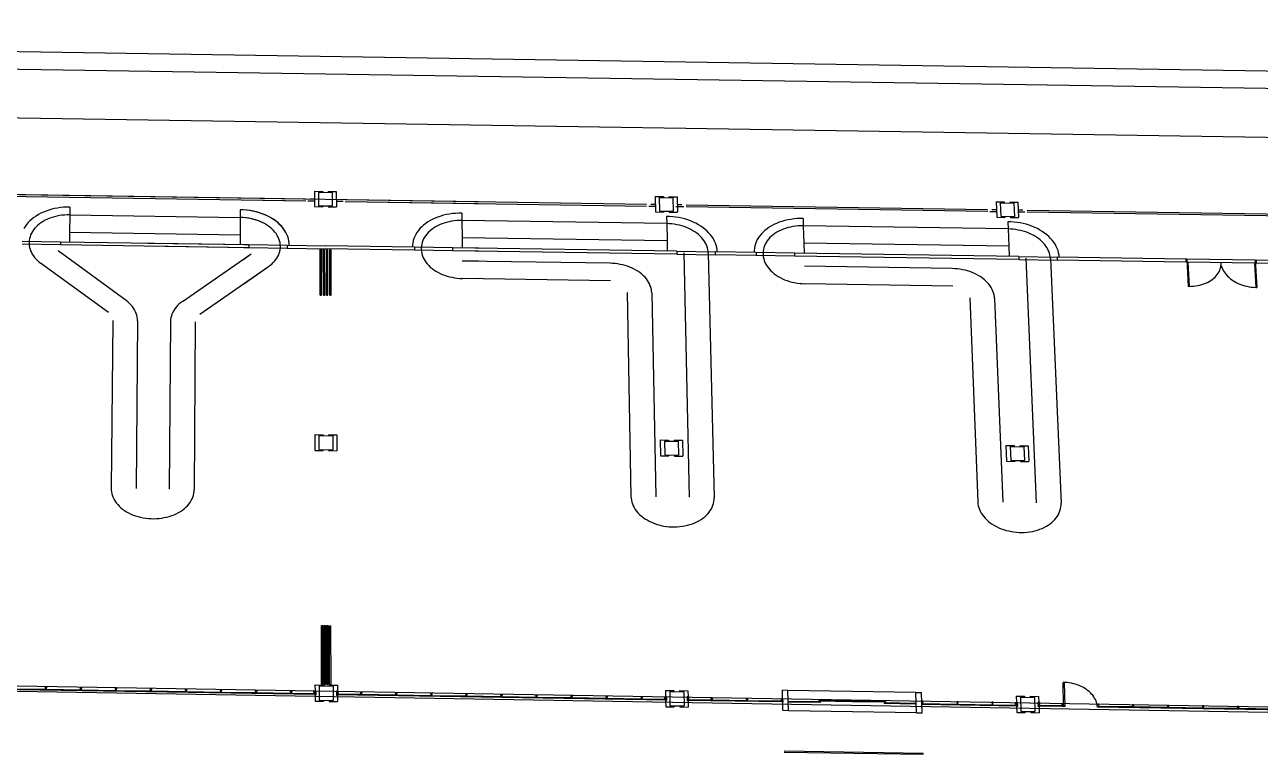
# Model space of a CAD drawing. Extents: x -68 to 264, y 51 to 115.
# Drawn here: x 10.67 to 60.34, y 84.05 to 113.39 of the extents above; entities that cross this region are included whole.
import ezdxf

# ---------------------------------------------------------------- set-up
doc = ezdxf.new("R2010")
doc.units = 0
doc.layers.get('0').update_dxf_attribs({"linetype": 'CONTINUOUS'})

msp = doc.modelspace()

# ---------------------------------------------------------------- linework, layer by layer
for p, q in [((-59.114, 113.387), (82.286, 111.201)), ((-18.08, 112.045), (63.665, 110.782)), ((-59.428, 110.728), (82.523, 108.524)), ((-62.139, 107.698), (28.899, 106.278)), ((9.86, 106.498), (21.973, 106.309)), ((9.868, 106.575), (21.965, 106.386)), ((19.488, 106.427), (21.965, 106.386)), ((19.488, 106.35), (21.973, 106.309)), ((22.059, 106.307), (22.324, 106.303)), ((22.138, 106.384), (22.324, 106.381)), ((22.324, 106.689), (22.653, 106.684)), ((22.324, 106.689), (22.325, 106.071)), ((22.488, 106.648), (23.036, 106.64)), ((22.488, 106.648), (22.489, 106.108)), ((22.653, 106.684), (22.653, 106.646)), ((22.872, 106.681), (22.872, 106.642)), ((22.872, 106.681), (23.2, 106.676)), ((23.036, 106.64), (23.037, 106.099)), ((23.2, 106.676), (23.202, 106.058)), ((23.201, 106.367), (23.39, 106.364)), ((23.563, 106.361), (28.899, 106.278)), ((23.563, 106.361), (35.664, 106.175)), ((36.019, 106.478), (36.348, 106.473)), ((36.019, 106.478), (36.032, 105.86)), ((36.184, 106.437), (36.732, 106.429)), ((36.184, 106.437), (36.195, 105.896)), ((36.348, 106.473), (36.348, 106.435)), ((36.567, 106.47), (36.568, 106.431)), ((36.567, 106.47), (36.895, 106.465)), ((36.732, 106.429), (36.744, 105.888)), ((36.895, 106.465), (36.909, 105.846)), ((11.323, 105.803), (11.224, 105.751)), ((11.426, 105.851), (11.323, 105.803)), ((11.533, 105.894), (11.426, 105.851)), ((11.644, 105.932), (11.533, 105.894)), ((11.758, 105.965), (11.644, 105.932)), ((11.876, 105.992), (11.758, 105.965)), ((11.995, 106.015), (11.876, 105.992)), ((12.116, 106.032), (11.995, 106.015)), ((12.239, 106.044), (12.116, 106.032)), ((12.362, 106.05), (12.239, 106.044)), ((12.486, 106.051), (12.362, 106.05)), ((12.486, 106.051), (12.482, 105.761)), ((19.337, 105.944), (19.336, 105.635)), ((19.461, 105.939), (19.337, 105.944)), ((19.584, 105.929), (19.461, 105.939)), ((19.614, 105.928), (19.461, 105.939)), ((19.707, 105.914), (19.584, 105.929)), ((19.74, 105.911), (19.614, 105.928)), ((19.828, 105.893), (19.707, 105.914)), ((19.865, 105.887), (19.74, 105.911)), ((19.947, 105.866), (19.828, 105.893)), ((19.987, 105.859), (19.865, 105.887)), ((20.063, 105.835), (19.947, 105.866)), ((20.107, 105.824), (19.987, 105.859)), ((20.177, 105.798), (20.063, 105.835)), ((20.223, 105.784), (20.107, 105.824)), ((20.288, 105.757), (20.177, 105.798)), ((22.325, 106.071), (22.654, 106.066)), ((22.489, 106.108), (23.037, 106.099)), ((22.653, 106.105), (22.654, 106.066)), ((22.873, 106.102), (22.873, 106.063)), ((22.873, 106.063), (23.202, 106.058)), ((23.201, 106.29), (23.469, 106.286)), ((23.555, 106.284), (28.9, 106.201)), ((23.555, 106.284), (35.674, 106.097)), ((27.997, 105.8), (27.873, 105.789)), ((28.122, 105.805), (27.997, 105.8)), ((28.247, 105.805), (28.122, 105.805)), ((28.247, 105.805), (28.249, 105.515)), ((35.761, 106.096), (36.027, 106.092)), ((35.838, 106.172), (36.025, 106.169)), ((36.032, 105.86), (36.361, 105.855)), ((36.195, 105.896), (36.744, 105.888)), ((36.36, 105.894), (36.361, 105.855)), ((36.579, 105.89), (36.58, 105.851)), ((36.58, 105.851), (36.909, 105.846)), ((36.849, 106.079), (37.17, 106.074)), ((36.902, 106.156), (37.09, 106.153)), ((37.257, 106.073), (49.384, 105.884)), ((37.263, 106.15), (49.373, 105.961)), ((49.471, 105.882), (49.737, 105.878)), ((49.547, 105.958), (49.734, 105.956)), ((49.722, 106.265), (50.051, 106.26)), ((49.722, 106.265), (49.747, 105.646)), ((49.888, 106.224), (50.436, 106.215)), ((49.888, 106.224), (49.91, 105.682)), ((50.051, 106.26), (50.052, 106.221)), ((50.27, 106.256), (50.599, 106.251)), ((50.27, 106.256), (50.272, 106.218)), ((50.436, 106.215), (50.459, 105.674)), ((50.599, 106.251), (50.625, 105.632)), ((50.612, 105.942), (50.8, 105.939)), ((50.615, 105.864), (50.882, 105.86)), ((50.969, 105.859), (62.487, 105.679)), ((50.973, 105.936), (62.437, 105.757)), ((10.746, 105.356), (10.688, 105.279)), ((10.81, 105.43), (10.746, 105.356)), ((10.881, 105.502), (10.81, 105.43)), ((10.958, 105.57), (10.881, 105.502)), ((11.041, 105.634), (10.958, 105.57)), ((11.13, 105.695), (11.041, 105.634)), ((11.224, 105.751), (11.13, 105.695)), ((11.2, 105.322), (11.138, 105.263)), ((11.268, 105.378), (11.2, 105.322)), ((11.342, 105.431), (11.268, 105.378)), ((11.419, 105.48), (11.342, 105.431)), ((11.502, 105.525), (11.419, 105.48)), ((11.588, 105.566), (11.502, 105.525)), ((11.678, 105.604), (11.588, 105.566)), ((11.771, 105.637), (11.678, 105.604)), ((11.867, 105.666), (11.771, 105.637)), ((11.966, 105.69), (11.867, 105.666)), ((12.067, 105.71), (11.966, 105.69)), ((12.169, 105.725), (12.067, 105.71)), ((12.273, 105.735), (12.169, 105.725)), ((12.377, 105.741), (12.273, 105.735)), ((12.482, 105.742), (12.377, 105.741)), ((12.482, 105.742), (12.473, 105.044)), ((12.482, 105.742), (19.336, 105.635)), ((19.336, 105.635), (19.334, 104.937)), ((19.441, 105.631), (19.336, 105.635)), ((19.545, 105.622), (19.441, 105.631)), ((19.588, 105.619), (19.486, 105.63)), ((19.649, 105.608), (19.545, 105.622)), ((19.689, 105.604), (19.588, 105.619)), ((19.751, 105.59), (19.649, 105.608)), ((19.789, 105.584), (19.689, 105.604)), ((19.852, 105.567), (19.751, 105.59)), ((19.887, 105.56), (19.789, 105.584)), ((19.95, 105.54), (19.852, 105.567)), ((19.982, 105.532), (19.887, 105.56)), ((20.045, 105.508), (19.95, 105.54)), ((20.075, 105.499), (19.982, 105.532)), ((20.138, 105.472), (20.045, 105.508)), ((20.165, 105.462), (20.075, 105.499)), ((20.227, 105.432), (20.138, 105.472)), ((20.252, 105.422), (20.165, 105.462)), ((20.336, 105.739), (20.223, 105.784)), ((20.313, 105.387), (20.227, 105.432)), ((20.313, 105.387), (20.252, 105.422)), ((20.394, 105.711), (20.288, 105.757)), ((20.394, 105.339), (20.313, 105.387)), ((20.444, 105.689), (20.336, 105.739)), ((20.497, 105.66), (20.394, 105.711)), ((20.472, 105.288), (20.394, 105.339)), ((20.548, 105.634), (20.444, 105.689)), ((20.595, 105.605), (20.497, 105.66)), ((20.646, 105.575), (20.548, 105.634)), ((20.688, 105.545), (20.595, 105.605)), ((20.74, 105.511), (20.646, 105.575)), ((20.775, 105.482), (20.688, 105.545)), ((20.827, 105.443), (20.74, 105.511)), ((20.857, 105.415), (20.775, 105.482)), ((20.908, 105.372), (20.827, 105.443)), ((20.933, 105.345), (20.857, 105.415)), ((20.982, 105.297), (20.908, 105.372)), ((21.003, 105.271), (20.933, 105.345)), ((26.71, 105.33), (26.633, 105.262)), ((26.792, 105.395), (26.71, 105.33)), ((26.881, 105.456), (26.792, 105.395)), ((26.975, 105.512), (26.881, 105.456)), ((27.074, 105.564), (26.975, 105.512)), ((27.178, 105.612), (27.074, 105.564)), ((27.286, 105.654), (27.178, 105.612)), ((27.267, 105.299), (27.185, 105.254)), ((27.353, 105.341), (27.267, 105.299)), ((27.398, 105.692), (27.286, 105.654)), ((27.443, 105.378), (27.353, 105.341)), ((27.513, 105.724), (27.398, 105.692)), ((27.536, 105.411), (27.443, 105.378)), ((27.631, 105.751), (27.513, 105.724)), ((27.633, 105.44), (27.536, 105.411)), ((27.751, 105.773), (27.631, 105.751)), ((27.731, 105.464), (27.633, 105.44)), ((27.832, 105.483), (27.731, 105.464)), ((27.873, 105.789), (27.751, 105.773)), ((27.935, 105.498), (27.832, 105.483)), ((28.039, 105.509), (27.935, 105.498)), ((28.144, 105.514), (28.039, 105.509)), ((28.249, 105.515), (28.144, 105.514)), ((28.908, 105.505), (28.249, 105.515)), ((28.249, 105.515), (28.256, 104.817)), ((36.48, 105.389), (28.249, 105.515)), ((36.599, 105.675), (36.474, 105.679)), ((36.474, 105.679), (36.48, 105.389)), ((36.584, 105.385), (36.48, 105.389)), ((36.48, 105.389), (36.495, 104.691)), ((36.687, 105.376), (36.584, 105.385)), ((36.724, 105.666), (36.599, 105.675)), ((36.789, 105.363), (36.687, 105.376)), ((36.848, 105.652), (36.724, 105.666)), ((36.891, 105.346), (36.789, 105.363)), ((36.971, 105.631), (36.848, 105.652)), ((36.99, 105.324), (36.891, 105.346)), ((37.092, 105.606), (36.971, 105.631)), ((37.088, 105.298), (36.99, 105.324)), ((37.211, 105.575), (37.092, 105.606)), ((37.327, 105.539), (37.211, 105.575)), ((37.44, 105.498), (37.327, 105.539)), ((37.55, 105.452), (37.44, 105.498)), ((37.655, 105.401), (37.55, 105.452)), ((37.756, 105.346), (37.655, 105.401)), ((37.852, 105.287), (37.756, 105.346)), ((40.695, 105.3), (40.602, 105.244)), ((40.793, 105.352), (40.695, 105.3)), ((40.896, 105.4), (40.793, 105.352)), ((41.003, 105.442), (40.896, 105.4)), ((41.114, 105.48), (41.003, 105.442)), ((41.228, 105.512), (41.114, 105.48)), ((41.346, 105.54), (41.228, 105.512)), ((41.465, 105.561), (41.346, 105.54)), ((41.587, 105.578), (41.465, 105.561)), ((41.711, 105.588), (41.587, 105.578)), ((41.836, 105.594), (41.711, 105.588)), ((41.864, 105.302), (41.759, 105.297)), ((41.961, 105.593), (41.836, 105.594)), ((41.969, 105.303), (41.864, 105.302)), ((41.961, 105.593), (41.969, 105.303)), ((50.205, 105.174), (41.969, 105.303)), ((41.969, 105.303), (41.99, 104.605)), ((49.747, 105.646), (50.076, 105.641)), ((49.91, 105.682), (50.459, 105.674)), ((50.075, 105.68), (50.076, 105.641)), ((50.318, 105.461), (50.193, 105.465)), ((50.193, 105.465), (50.205, 105.174)), ((50.294, 105.676), (50.296, 105.637)), ((50.296, 105.637), (50.625, 105.632)), ((50.444, 105.452), (50.318, 105.461)), ((50.568, 105.438), (50.444, 105.452)), ((50.691, 105.417), (50.568, 105.438)), ((50.813, 105.392), (50.691, 105.417)), ((50.933, 105.361), (50.813, 105.392)), ((51.049, 105.325), (50.933, 105.361)), ((51.163, 105.284), (51.049, 105.325)), ((10.688, 105.279), (10.638, 105.199)), ((10.886, 104.86), (10.866, 104.787)), ((10.912, 104.932), (10.886, 104.86)), ((10.945, 105.002), (10.912, 104.932)), ((10.984, 105.071), (10.945, 105.002)), ((11.029, 105.137), (10.984, 105.071)), ((11.08, 105.201), (11.029, 105.137)), ((11.138, 105.263), (11.08, 105.201)), ((12.472, 105.016), (12.468, 104.657)), ((12.473, 105.044), (19.334, 104.937)), ((19.334, 104.937), (19.332, 104.549)), ((20.544, 105.233), (20.472, 105.288)), ((20.611, 105.175), (20.544, 105.233)), ((20.673, 105.114), (20.611, 105.175)), ((20.729, 105.051), (20.673, 105.114)), ((20.779, 104.985), (20.729, 105.051)), ((20.823, 104.917), (20.779, 104.985)), ((20.861, 104.847), (20.823, 104.917)), ((20.893, 104.776), (20.861, 104.847)), ((21.049, 105.219), (20.982, 105.297)), ((21.066, 105.195), (21.003, 105.271)), ((21.109, 105.138), (21.049, 105.219)), ((21.122, 105.116), (21.066, 105.195)), ((21.162, 105.054), (21.109, 105.138)), ((21.171, 105.035), (21.122, 105.116)), ((21.213, 104.951), (21.162, 105.054)), ((21.213, 104.951), (21.171, 105.035)), ((21.248, 104.867), (21.213, 104.951)), ((21.275, 104.781), (21.248, 104.867)), ((26.35, 104.875), (26.315, 104.79)), ((26.392, 104.957), (26.35, 104.875)), ((26.442, 105.038), (26.392, 104.957)), ((26.499, 105.115), (26.442, 105.038)), ((26.562, 105.19), (26.499, 105.115)), ((26.633, 105.262), (26.562, 105.19)), ((26.75, 104.846), (26.71, 104.778)), ((26.795, 104.913), (26.75, 104.846)), ((26.846, 104.977), (26.795, 104.913)), ((26.903, 105.039), (26.846, 104.977)), ((26.966, 105.097), (26.903, 105.039)), ((27.034, 105.153), (26.966, 105.097)), ((27.107, 105.205), (27.034, 105.153)), ((27.185, 105.254), (27.107, 105.205)), ((28.915, 104.807), (28.256, 104.817)), ((28.256, 104.817), (28.26, 104.41)), ((36.495, 104.691), (28.256, 104.817)), ((37.184, 105.267), (37.088, 105.298)), ((37.277, 105.233), (37.184, 105.267)), ((37.367, 105.194), (37.277, 105.233)), ((37.453, 105.152), (37.367, 105.194)), ((37.536, 105.105), (37.453, 105.152)), ((37.615, 105.056), (37.536, 105.105)), ((37.689, 105.003), (37.615, 105.056)), ((37.759, 104.947), (37.689, 105.003)), ((37.824, 104.889), (37.759, 104.947)), ((37.883, 104.827), (37.824, 104.889)), ((37.942, 105.223), (37.852, 105.287)), ((37.937, 104.763), (37.883, 104.827)), ((38.027, 105.156), (37.942, 105.223)), ((38.106, 105.085), (38.027, 105.156)), ((38.179, 105.011), (38.106, 105.085)), ((38.245, 104.934), (38.179, 105.011)), ((38.304, 104.855), (38.245, 104.934)), ((38.357, 104.773), (38.304, 104.855)), ((40.17, 104.826), (40.122, 104.745)), ((40.226, 104.903), (40.17, 104.826)), ((40.288, 104.978), (40.226, 104.903)), ((40.357, 105.05), (40.288, 104.978)), ((40.432, 105.118), (40.357, 105.05)), ((40.514, 105.183), (40.432, 105.118)), ((40.602, 105.244), (40.514, 105.183)), ((40.632, 104.826), (40.576, 104.765)), ((40.694, 104.885), (40.632, 104.826)), ((40.761, 104.941), (40.694, 104.885)), ((40.833, 104.993), (40.761, 104.941)), ((40.909, 105.042), (40.833, 104.993)), ((40.991, 105.087), (40.909, 105.042)), ((41.076, 105.129), (40.991, 105.087)), ((41.165, 105.166), (41.076, 105.129)), ((41.258, 105.199), (41.165, 105.166)), ((41.354, 105.228), (41.258, 105.199)), ((41.452, 105.252), (41.354, 105.228)), ((41.553, 105.271), (41.452, 105.252)), ((41.655, 105.286), (41.553, 105.271)), ((41.759, 105.297), (41.655, 105.286)), ((50.309, 105.17), (50.205, 105.174)), ((50.205, 105.174), (50.234, 104.476)), ((50.412, 105.162), (50.309, 105.17)), ((50.515, 105.149), (50.412, 105.162)), ((50.616, 105.131), (50.515, 105.149)), ((50.717, 105.11), (50.616, 105.131)), ((50.815, 105.083), (50.717, 105.11)), ((50.911, 105.053), (50.815, 105.083)), ((51.005, 105.018), (50.911, 105.053)), ((51.096, 104.98), (51.005, 105.018)), ((51.183, 104.937), (51.096, 104.98)), ((51.274, 105.238), (51.163, 105.284)), ((51.267, 104.891), (51.183, 104.937)), ((51.346, 104.841), (51.267, 104.891)), ((51.38, 105.187), (51.274, 105.238)), ((51.422, 104.789), (51.346, 104.841)), ((51.482, 105.132), (51.38, 105.187)), ((51.579, 105.072), (51.482, 105.132)), ((51.671, 105.009), (51.579, 105.072)), ((51.757, 104.942), (51.671, 105.009)), ((51.838, 104.871), (51.757, 104.942)), ((51.912, 104.797), (51.838, 104.871)), ((10.571, 104.57), (12.109, 104.546)), ((10.573, 104.686), (12.111, 104.662)), ((10.853, 104.714), (10.847, 104.64)), ((10.847, 104.64), (10.848, 104.565)), ((10.848, 104.565), (10.855, 104.495)), ((10.866, 104.787), (10.853, 104.714)), ((10.855, 104.495), (10.868, 104.426)), ((10.868, 104.426), (10.887, 104.357)), ((10.887, 104.357), (10.912, 104.289)), ((12.111, 104.662), (12.109, 104.546)), ((12.109, 104.546), (19.689, 104.427)), ((12.111, 104.662), (19.689, 104.544)), ((15.624, 104.491), (19.689, 104.427)), ((15.625, 104.607), (19.689, 104.544)), ((19.482, 104.549), (19.689, 104.544)), ((19.482, 104.433), (19.689, 104.427)), ((19.689, 104.544), (21.227, 104.52)), ((19.689, 104.544), (19.689, 104.427)), ((19.689, 104.427), (21.227, 104.403)), ((20.918, 104.703), (20.893, 104.776)), ((20.936, 104.63), (20.918, 104.703)), ((20.928, 104.268), (20.942, 104.338)), ((20.948, 104.556), (20.936, 104.63)), ((20.942, 104.338), (20.951, 104.407)), ((20.953, 104.482), (20.948, 104.556)), ((20.951, 104.407), (20.953, 104.482)), ((21.227, 104.52), (22.766, 104.495)), ((21.227, 104.52), (21.227, 104.403)), ((21.227, 104.403), (22.766, 104.379)), ((21.294, 104.694), (21.275, 104.781)), ((21.306, 104.606), (21.294, 104.694)), ((21.31, 104.518), (21.306, 104.606)), ((22.546, 104.344), (22.6, 104.343)), ((22.548, 102.518), (22.546, 104.344)), ((22.603, 102.517), (22.6, 104.343)), ((22.675, 104.342), (22.73, 104.341)), ((22.678, 102.516), (22.675, 104.342)), ((22.733, 102.515), (22.73, 104.341)), ((26.337, 104.44), (22.766, 104.495)), ((26.338, 104.323), (22.766, 104.379)), ((22.802, 104.34), (22.857, 104.339)), ((22.805, 102.514), (22.802, 104.34)), ((22.86, 102.513), (22.857, 104.339)), ((22.933, 104.338), (22.988, 104.337)), ((22.936, 102.512), (22.933, 104.338)), ((22.991, 102.511), (22.988, 104.337)), ((26.258, 104.529), (26.254, 104.441)), ((26.269, 104.617), (26.258, 104.529)), ((26.288, 104.705), (26.269, 104.617)), ((26.315, 104.79), (26.288, 104.705)), ((26.337, 104.44), (26.338, 104.323)), ((27.875, 104.416), (26.337, 104.44)), ((27.876, 104.299), (26.338, 104.323)), ((26.619, 104.489), (26.613, 104.414)), ((26.613, 104.414), (26.613, 104.34)), ((26.613, 104.34), (26.62, 104.265)), ((26.632, 104.563), (26.619, 104.489)), ((26.651, 104.636), (26.632, 104.563)), ((26.678, 104.707), (26.651, 104.636)), ((26.71, 104.778), (26.678, 104.707)), ((28.919, 104.399), (27.875, 104.416)), ((27.875, 104.416), (27.876, 104.299)), ((36.889, 104.277), (27.875, 104.416)), ((36.495, 104.691), (36.504, 104.283)), ((37.986, 104.697), (37.937, 104.763)), ((38.029, 104.63), (37.986, 104.697)), ((38.065, 104.56), (38.029, 104.63)), ((38.096, 104.49), (38.065, 104.56)), ((38.12, 104.418), (38.096, 104.49)), ((38.138, 104.345), (38.12, 104.418)), ((38.149, 104.272), (38.138, 104.345)), ((38.401, 104.689), (38.357, 104.773)), ((38.439, 104.603), (38.401, 104.689)), ((38.468, 104.517), (38.439, 104.603)), ((38.49, 104.429), (38.468, 104.517)), ((38.504, 104.34), (38.49, 104.429)), ((38.51, 104.252), (38.504, 104.34)), ((39.996, 104.317), (39.995, 104.228)), ((40.006, 104.405), (39.996, 104.317)), ((40.023, 104.492), (40.006, 104.405)), ((40.049, 104.578), (40.023, 104.492)), ((40.082, 104.663), (40.049, 104.578)), ((40.122, 104.745), (40.082, 104.663)), ((40.37, 104.35), (40.358, 104.276)), ((40.388, 104.423), (40.37, 104.35)), ((40.413, 104.495), (40.388, 104.423)), ((40.444, 104.565), (40.413, 104.495)), ((40.482, 104.634), (40.444, 104.565)), ((40.526, 104.701), (40.482, 104.634)), ((40.576, 104.765), (40.526, 104.701)), ((50.234, 104.476), (41.99, 104.605)), ((41.99, 104.605), (42.002, 104.197)), ((50.234, 104.476), (50.251, 104.068)), ((51.493, 104.733), (51.422, 104.789)), ((51.559, 104.674), (51.493, 104.733)), ((51.62, 104.613), (51.559, 104.674)), ((51.675, 104.549), (51.62, 104.613)), ((51.725, 104.483), (51.675, 104.549)), ((51.769, 104.415), (51.725, 104.483)), ((51.807, 104.346), (51.769, 104.415)), ((51.839, 104.275), (51.807, 104.346)), ((51.98, 104.72), (51.912, 104.797)), ((52.04, 104.64), (51.98, 104.72)), ((52.094, 104.558), (52.04, 104.64)), ((52.141, 104.474), (52.094, 104.558)), ((52.18, 104.389), (52.141, 104.474)), ((52.211, 104.302), (52.18, 104.389)), ((10.912, 104.289), (10.943, 104.222)), ((10.943, 104.222), (10.979, 104.156)), ((10.979, 104.156), (11.021, 104.092)), ((11.021, 104.092), (11.069, 104.03)), ((11.069, 104.03), (11.122, 103.97)), ((11.122, 103.97), (11.179, 103.913)), ((11.179, 103.913), (11.242, 103.858)), ((11.242, 103.858), (11.309, 103.805)), ((14.746, 102.296), (12.016, 104.289)), ((17.014, 102.26), (19.778, 104.168)), ((19.48, 103.965), (19.778, 104.168)), ((20.608, 103.765), (20.667, 103.821)), ((20.667, 103.821), (20.721, 103.879)), ((20.721, 103.879), (20.769, 103.94)), ((20.769, 103.94), (20.813, 104.002)), ((20.813, 104.002), (20.85, 104.067)), ((20.85, 104.067), (20.882, 104.133)), ((20.882, 104.133), (20.908, 104.2)), ((20.908, 104.2), (20.928, 104.268)), ((26.62, 104.265), (26.634, 104.191)), ((26.634, 104.191), (26.655, 104.117)), ((26.655, 104.117), (26.682, 104.044)), ((26.682, 104.044), (26.716, 103.973)), ((26.716, 103.973), (26.756, 103.903)), ((26.756, 103.903), (26.803, 103.835)), ((26.803, 103.835), (26.855, 103.769)), ((28.92, 104.283), (27.876, 104.299)), ((36.891, 104.16), (27.876, 104.299)), ((28.925, 103.874), (28.265, 103.885)), ((34.205, 103.794), (28.265, 103.885)), ((36.889, 104.277), (36.891, 104.16)), ((36.889, 104.277), (38.428, 104.253)), ((36.891, 104.16), (38.431, 104.136)), ((37.165, 104.214), (37.384, 94.384)), ((38.154, 104.199), (38.149, 104.272)), ((38.154, 104.199), (38.388, 94.368)), ((40.077, 104.227), (38.428, 104.253)), ((38.428, 104.253), (38.431, 104.136)), ((40.08, 104.111), (38.431, 104.136)), ((41.617, 104.203), (40.077, 104.227)), ((40.077, 104.227), (40.08, 104.111)), ((41.62, 104.086), (40.08, 104.111)), ((40.358, 104.276), (40.354, 104.202)), ((40.354, 104.202), (40.356, 104.127)), ((40.356, 104.127), (40.364, 104.052)), ((40.364, 104.052), (40.38, 103.978)), ((40.38, 103.978), (40.402, 103.904)), ((40.402, 103.904), (40.431, 103.832)), ((40.431, 103.832), (40.466, 103.76)), ((50.636, 104.062), (41.617, 104.203)), ((41.617, 104.203), (41.62, 104.086)), ((50.641, 103.945), (41.62, 104.086)), ((50.636, 104.062), (52.176, 104.038)), ((50.636, 104.062), (50.641, 103.945)), ((50.641, 103.945), (52.181, 103.921)), ((50.913, 103.999), (51.327, 94.163)), ((51.865, 104.203), (51.839, 104.275)), ((51.884, 104.13), (51.865, 104.203)), ((51.897, 104.057), (51.884, 104.13)), ((51.903, 103.984), (51.897, 104.057)), ((51.903, 103.984), (52.332, 94.147)), ((57.347, 103.957), (52.176, 104.038)), ((52.176, 104.038), (52.181, 103.921)), ((57.353, 103.84), (52.181, 103.921)), ((52.235, 104.214), (52.211, 104.302)), ((52.251, 104.125), (52.235, 104.214)), ((52.258, 104.037), (52.251, 104.125)), ((57.386, 103.956), (57.347, 103.957)), ((57.347, 103.957), (57.353, 103.84)), ((57.43, 103.839), (57.353, 103.84)), ((60.137, 103.913), (57.386, 103.956)), ((57.386, 103.956), (57.442, 102.866)), ((60.105, 103.797), (57.43, 103.839)), ((57.43, 103.839), (57.481, 102.866)), ((58.768, 103.756), (58.768, 103.818)), ((60.137, 103.913), (60.176, 103.913)), ((60.137, 103.913), (60.197, 102.823)), ((63.83, 103.856), (60.176, 103.913)), ((60.176, 103.913), (60.182, 103.796)), ((14.04, 101.809), (11.309, 103.805)), ((17.713, 101.752), (20.477, 103.662)), ((19.477, 102.973), (20.477, 103.662)), ((20.477, 103.662), (20.545, 103.712)), ((20.545, 103.712), (20.608, 103.765)), ((26.855, 103.769), (26.913, 103.705)), ((26.913, 103.705), (26.977, 103.644)), ((26.977, 103.644), (27.046, 103.586)), ((27.046, 103.586), (27.12, 103.531)), ((27.12, 103.531), (27.199, 103.479)), ((27.199, 103.479), (27.282, 103.431)), ((27.282, 103.431), (27.369, 103.387)), ((27.369, 103.387), (27.46, 103.347)), ((27.46, 103.347), (27.554, 103.311)), ((34.308, 103.79), (34.205, 103.794)), ((34.412, 103.782), (34.308, 103.79)), ((34.514, 103.769), (34.412, 103.782)), ((34.616, 103.751), (34.514, 103.769)), ((34.716, 103.729), (34.616, 103.751)), ((34.814, 103.703), (34.716, 103.729)), ((34.909, 103.672), (34.814, 103.703)), ((35.003, 103.637), (34.909, 103.672)), ((35.092, 103.599), (35.003, 103.637)), ((35.179, 103.556), (35.092, 103.599)), ((35.262, 103.51), (35.179, 103.556)), ((35.341, 103.46), (35.262, 103.51)), ((35.415, 103.407), (35.341, 103.46)), ((35.485, 103.351), (35.415, 103.407)), ((35.549, 103.292), (35.485, 103.351)), ((40.466, 103.76), (40.508, 103.69)), ((40.508, 103.69), (40.555, 103.622)), ((40.555, 103.622), (40.609, 103.556)), ((40.609, 103.556), (40.669, 103.492)), ((40.669, 103.492), (40.734, 103.431)), ((40.734, 103.431), (40.804, 103.373)), ((40.804, 103.373), (40.879, 103.318)), ((40.879, 103.318), (40.959, 103.266)), ((47.96, 103.579), (42.017, 103.672)), ((48.064, 103.575), (47.96, 103.579)), ((48.168, 103.566), (48.064, 103.575)), ((48.271, 103.553), (48.168, 103.566)), ((48.373, 103.536), (48.271, 103.553)), ((48.473, 103.514), (48.373, 103.536)), ((48.572, 103.487), (48.473, 103.514)), ((48.668, 103.457), (48.572, 103.487)), ((48.762, 103.422), (48.668, 103.457)), ((48.852, 103.383), (48.762, 103.422)), ((48.94, 103.341), (48.852, 103.383)), ((49.024, 103.294), (48.94, 103.341)), ((58.572, 103.289), (58.615, 103.342)), ((58.615, 103.342), (58.653, 103.397)), ((58.653, 103.397), (58.686, 103.454)), ((58.686, 103.454), (58.714, 103.512)), ((58.714, 103.512), (58.736, 103.572)), ((58.736, 103.572), (58.752, 103.632)), ((58.752, 103.632), (58.763, 103.694)), ((58.763, 103.694), (58.768, 103.756)), ((58.763, 103.694), (58.803, 103.631)), ((58.803, 103.631), (58.826, 103.57)), ((58.826, 103.57), (58.855, 103.51)), ((58.855, 103.51), (58.888, 103.451)), ((58.888, 103.451), (58.927, 103.393)), ((58.927, 103.393), (58.971, 103.337)), ((58.971, 103.337), (59.02, 103.282)), ((60.105, 103.797), (60.182, 103.796)), ((60.105, 103.797), (60.159, 102.824)), ((63.997, 103.737), (60.182, 103.796)), ((27.554, 103.311), (27.651, 103.279)), ((27.651, 103.279), (27.751, 103.252)), ((27.751, 103.252), (27.852, 103.229)), ((27.852, 103.229), (27.956, 103.21)), ((27.956, 103.21), (28.06, 103.197)), ((28.06, 103.197), (28.166, 103.188)), ((28.166, 103.188), (28.271, 103.184)), ((28.932, 103.174), (28.271, 103.184)), ((34.217, 103.093), (28.271, 103.184)), ((35.609, 103.23), (35.549, 103.292)), ((35.663, 103.166), (35.609, 103.23)), ((35.711, 103.1), (35.663, 103.166)), ((35.754, 103.032), (35.711, 103.1)), ((35.791, 102.962), (35.754, 103.032)), ((35.821, 102.891), (35.791, 102.962)), ((35.845, 102.819), (35.821, 102.891)), ((35.863, 102.746), (35.845, 102.819)), ((40.959, 103.266), (41.043, 103.218)), ((41.043, 103.218), (41.131, 103.174)), ((41.131, 103.174), (41.222, 103.134)), ((41.222, 103.134), (41.317, 103.098)), ((41.317, 103.098), (41.415, 103.066)), ((41.415, 103.066), (41.515, 103.038)), ((41.515, 103.038), (41.617, 103.015)), ((41.617, 103.015), (41.721, 102.997)), ((41.721, 102.997), (41.826, 102.984)), ((41.826, 102.984), (41.932, 102.975)), ((41.932, 102.975), (42.037, 102.971)), ((47.987, 102.877), (42.037, 102.971)), ((49.103, 103.245), (49.024, 103.294)), ((49.179, 103.191), (49.103, 103.245)), ((49.25, 103.135), (49.179, 103.191)), ((49.316, 103.076), (49.25, 103.135)), ((49.376, 103.014), (49.316, 103.076)), ((49.432, 102.95), (49.376, 103.014)), ((49.481, 102.884), (49.432, 102.95)), ((49.525, 102.816), (49.481, 102.884)), ((49.563, 102.746), (49.525, 102.816)), ((57.481, 102.866), (57.442, 102.866)), ((57.481, 102.866), (57.569, 102.868)), ((57.569, 102.868), (57.656, 102.874)), ((57.656, 102.874), (57.743, 102.885)), ((57.743, 102.885), (57.827, 102.899)), ((57.827, 102.899), (57.911, 102.917)), ((57.911, 102.917), (57.992, 102.939)), ((57.992, 102.939), (58.07, 102.965)), ((58.07, 102.965), (58.146, 102.995)), ((58.146, 102.995), (58.218, 103.027)), ((58.218, 103.027), (58.287, 103.064)), ((58.287, 103.064), (58.353, 103.103)), ((58.353, 103.103), (58.414, 103.146)), ((58.414, 103.146), (58.471, 103.191)), ((58.471, 103.191), (58.524, 103.239)), ((58.524, 103.239), (58.572, 103.289)), ((59.02, 103.282), (59.074, 103.23)), ((59.074, 103.23), (59.132, 103.181)), ((59.132, 103.181), (59.194, 103.133)), ((59.194, 103.133), (59.26, 103.089)), ((59.26, 103.089), (59.33, 103.047)), ((59.33, 103.047), (59.403, 103.009)), ((59.403, 103.009), (59.479, 102.974)), ((59.479, 102.974), (59.558, 102.942)), ((59.558, 102.942), (59.639, 102.914)), ((59.639, 102.914), (59.723, 102.889)), ((59.723, 102.889), (59.808, 102.868)), ((59.808, 102.868), (59.894, 102.851)), ((59.894, 102.851), (59.982, 102.838)), ((59.982, 102.838), (60.07, 102.829)), ((60.07, 102.829), (60.159, 102.824)), ((60.159, 102.824), (60.197, 102.823)), ((22.548, 102.518), (22.603, 102.517)), ((22.678, 102.516), (22.733, 102.515)), ((22.805, 102.514), (22.86, 102.513)), ((22.936, 102.512), (22.991, 102.511)), ((34.887, 102.615), (35.043, 94.421)), ((35.874, 102.673), (35.863, 102.746)), ((35.879, 102.599), (35.874, 102.673)), ((35.879, 102.599), (36.046, 94.405)), ((48.666, 102.399), (48.984, 94.2)), ((49.595, 102.675), (49.563, 102.746)), ((49.621, 102.603), (49.595, 102.675)), ((49.64, 102.53), (49.621, 102.603)), ((49.653, 102.457), (49.64, 102.53)), ((49.659, 102.383), (49.653, 102.457)), ((49.659, 102.383), (49.988, 94.184)), ((14.818, 102.24), (14.746, 102.296)), ((14.884, 102.181), (14.818, 102.24)), ((14.945, 102.119), (14.884, 102.181)), ((15.001, 102.055), (14.945, 102.119)), ((15.05, 101.988), (15.001, 102.055)), ((15.093, 101.919), (15.05, 101.988)), ((15.129, 101.848), (15.093, 101.919)), ((15.159, 101.776), (15.129, 101.848)), ((16.624, 101.825), (16.593, 101.753)), ((16.662, 101.894), (16.624, 101.825)), ((16.706, 101.962), (16.662, 101.894)), ((16.756, 102.027), (16.706, 101.962)), ((16.812, 102.09), (16.756, 102.027)), ((16.874, 102.15), (16.812, 102.09)), ((16.942, 102.207), (16.874, 102.15)), ((17.014, 102.26), (16.942, 102.207)), ((14.219, 101.494), (14.146, 94.75)), ((15.212, 101.478), (15.149, 94.734)), ((15.183, 101.702), (15.159, 101.776)), ((15.199, 101.628), (15.183, 101.702)), ((15.209, 101.553), (15.199, 101.628)), ((15.212, 101.478), (15.209, 101.553)), ((16.536, 101.457), (16.486, 94.713)), ((16.54, 101.532), (16.536, 101.457)), ((16.551, 101.607), (16.54, 101.532)), ((16.568, 101.681), (16.551, 101.607)), ((16.593, 101.753), (16.568, 101.681)), ((17.529, 101.442), (17.488, 94.697)), ((22.333, 96.906), (22.666, 96.901)), ((22.333, 96.906), (22.334, 96.271)), ((22.5, 96.864), (22.5, 96.308)), ((22.5, 96.864), (23.055, 96.855)), ((22.666, 96.901), (22.666, 96.861)), ((22.888, 96.897), (22.889, 96.858)), ((22.888, 96.897), (23.222, 96.892)), ((23.222, 96.892), (23.223, 96.256)), ((23.055, 96.855), (23.056, 96.299)), ((36.222, 96.689), (36.555, 96.684)), ((36.222, 96.689), (36.235, 96.053)), ((36.389, 96.647), (36.945, 96.638)), ((36.389, 96.647), (36.401, 96.09)), ((36.555, 96.684), (36.556, 96.644)), ((36.777, 96.68), (36.778, 96.64)), ((36.777, 96.68), (37.111, 96.675)), ((36.945, 96.638), (36.957, 96.081)), ((37.111, 96.675), (37.125, 96.039)), ((50.119, 96.469), (50.453, 96.464)), ((50.119, 96.469), (50.145, 95.833)), ((50.287, 96.427), (50.31, 95.87)), ((50.287, 96.427), (50.843, 96.418)), ((50.453, 96.464), (50.454, 96.424)), ((50.675, 96.46), (51.009, 96.455)), ((50.675, 96.46), (50.677, 96.421)), ((50.843, 96.418), (50.867, 95.861)), ((51.009, 96.455), (51.035, 95.819)), ((22.334, 96.271), (22.667, 96.265)), ((22.5, 96.308), (23.056, 96.299)), ((22.667, 96.305), (22.667, 96.265)), ((22.89, 96.301), (22.89, 96.262)), ((22.89, 96.262), (23.223, 96.256)), ((36.235, 96.053), (36.569, 96.048)), ((36.401, 96.09), (36.957, 96.081)), ((36.568, 96.087), (36.569, 96.048)), ((36.79, 96.084), (36.791, 96.044)), ((36.791, 96.044), (37.125, 96.039)), ((50.31, 95.87), (50.867, 95.861)), ((50.477, 95.867), (50.479, 95.828)), ((50.7, 95.864), (50.701, 95.824)), ((50.145, 95.833), (50.479, 95.828)), ((50.701, 95.824), (51.035, 95.819)), ((14.146, 94.75), (14.149, 94.673)), ((14.149, 94.673), (14.158, 94.597)), ((14.158, 94.597), (14.175, 94.521)), ((14.175, 94.521), (14.198, 94.445)), ((14.198, 94.445), (14.227, 94.371)), ((17.401, 94.321), (17.432, 94.394)), ((17.432, 94.394), (17.456, 94.469)), ((17.456, 94.469), (17.474, 94.544)), ((17.474, 94.544), (17.484, 94.62)), ((17.484, 94.62), (17.488, 94.697)), ((35.043, 94.421), (35.047, 94.344)), ((14.227, 94.371), (14.264, 94.298)), ((14.264, 94.298), (14.306, 94.227)), ((14.306, 94.227), (14.355, 94.158)), ((14.355, 94.158), (14.41, 94.092)), ((14.41, 94.092), (14.471, 94.028)), ((14.471, 94.028), (14.537, 93.966)), ((14.537, 93.966), (14.609, 93.908)), ((14.609, 93.908), (14.685, 93.854)), ((17.012, 93.87), (17.085, 93.926)), ((17.085, 93.926), (17.152, 93.985)), ((17.152, 93.985), (17.214, 94.047)), ((17.214, 94.047), (17.27, 94.112)), ((17.27, 94.112), (17.32, 94.18)), ((17.32, 94.18), (17.363, 94.249)), ((17.363, 94.249), (17.401, 94.321)), ((35.047, 94.344), (35.059, 94.268)), ((35.059, 94.268), (35.078, 94.191)), ((35.078, 94.191), (35.103, 94.116)), ((35.103, 94.116), (35.135, 94.042)), ((35.135, 94.042), (35.173, 93.969)), ((35.173, 93.969), (35.218, 93.898)), ((35.218, 93.898), (35.269, 93.829)), ((38.234, 93.85), (38.276, 93.92)), ((38.276, 93.92), (38.312, 93.991)), ((38.312, 93.991), (38.34, 94.065)), ((38.34, 94.065), (38.362, 94.139)), ((38.362, 94.139), (38.378, 94.215)), ((38.378, 94.215), (38.386, 94.291)), ((38.386, 94.291), (38.388, 94.368)), ((48.984, 94.2), (48.991, 94.123)), ((48.991, 94.123), (49.004, 94.046)), ((49.004, 94.046), (49.024, 93.97)), ((49.024, 93.97), (49.051, 93.895)), ((49.051, 93.895), (49.084, 93.82)), ((52.29, 93.843), (52.311, 93.918)), ((52.311, 93.918), (52.325, 93.994)), ((52.325, 93.994), (52.332, 94.07)), ((52.332, 94.07), (52.332, 94.147)), ((14.685, 93.854), (14.766, 93.802)), ((14.766, 93.802), (14.852, 93.755)), ((14.852, 93.755), (14.941, 93.711)), ((14.941, 93.711), (15.034, 93.672)), ((15.034, 93.672), (15.131, 93.637)), ((15.131, 93.637), (15.23, 93.607)), ((15.23, 93.607), (15.331, 93.581)), ((15.331, 93.581), (15.435, 93.56)), ((15.435, 93.56), (15.54, 93.543)), ((15.54, 93.543), (15.647, 93.532)), ((15.647, 93.532), (15.754, 93.525)), ((15.754, 93.525), (15.861, 93.523)), ((15.861, 93.523), (15.968, 93.527)), ((15.968, 93.527), (16.075, 93.535)), ((16.075, 93.535), (16.18, 93.548)), ((16.18, 93.548), (16.284, 93.566)), ((16.284, 93.566), (16.386, 93.588)), ((16.386, 93.588), (16.486, 93.616)), ((16.486, 93.616), (16.582, 93.648)), ((16.582, 93.648), (16.676, 93.684)), ((16.676, 93.684), (16.766, 93.724)), ((16.766, 93.724), (16.853, 93.769)), ((16.853, 93.769), (16.935, 93.818)), ((16.935, 93.818), (17.012, 93.87)), ((35.269, 93.829), (35.326, 93.762)), ((35.326, 93.762), (35.389, 93.698)), ((35.389, 93.698), (35.457, 93.637)), ((35.457, 93.637), (35.53, 93.578)), ((35.53, 93.578), (35.608, 93.524)), ((35.608, 93.524), (35.691, 93.472)), ((35.691, 93.472), (35.778, 93.425)), ((35.778, 93.425), (35.869, 93.381)), ((35.869, 93.381), (35.963, 93.342)), ((37.605, 93.354), (37.694, 93.394)), ((37.694, 93.394), (37.779, 93.439)), ((37.779, 93.439), (37.86, 93.488)), ((37.86, 93.488), (37.936, 93.54)), ((37.936, 93.54), (38.007, 93.596)), ((38.007, 93.596), (38.072, 93.655)), ((38.072, 93.655), (38.132, 93.718)), ((38.132, 93.718), (38.186, 93.782)), ((38.186, 93.782), (38.234, 93.85)), ((49.084, 93.82), (49.124, 93.748)), ((49.124, 93.748), (49.17, 93.676)), ((49.17, 93.676), (49.223, 93.607)), ((49.223, 93.607), (49.281, 93.541)), ((49.281, 93.541), (49.345, 93.476)), ((49.345, 93.476), (49.414, 93.415)), ((49.414, 93.415), (49.489, 93.357)), ((51.966, 93.375), (52.03, 93.434)), ((52.03, 93.434), (52.089, 93.496)), ((52.089, 93.496), (52.142, 93.561)), ((52.142, 93.561), (52.189, 93.628)), ((52.189, 93.628), (52.229, 93.698)), ((52.229, 93.698), (52.263, 93.77)), ((52.263, 93.77), (52.29, 93.843)), ((35.963, 93.342), (36.061, 93.307)), ((36.061, 93.307), (36.161, 93.277)), ((36.161, 93.277), (36.263, 93.251)), ((36.263, 93.251), (36.367, 93.229)), ((36.367, 93.229), (36.473, 93.213)), ((36.473, 93.213), (36.58, 93.201)), ((36.58, 93.201), (36.687, 93.195)), ((36.687, 93.195), (36.794, 93.193)), ((36.794, 93.193), (36.902, 93.196)), ((36.902, 93.196), (37.008, 93.205)), ((37.008, 93.205), (37.113, 93.218)), ((37.113, 93.218), (37.216, 93.236)), ((37.216, 93.236), (37.318, 93.258)), ((37.318, 93.258), (37.417, 93.286)), ((37.417, 93.286), (37.513, 93.317)), ((37.513, 93.317), (37.605, 93.354)), ((49.489, 93.357), (49.568, 93.302)), ((49.568, 93.302), (49.652, 93.251)), ((49.652, 93.251), (49.74, 93.203)), ((49.74, 93.203), (49.831, 93.16)), ((49.831, 93.16), (49.927, 93.12)), ((49.927, 93.12), (50.025, 93.085)), ((50.025, 93.085), (50.125, 93.055)), ((50.125, 93.055), (50.228, 93.029)), ((50.228, 93.029), (50.333, 93.008)), ((50.333, 93.008), (50.439, 92.991)), ((50.439, 92.991), (50.546, 92.98)), ((50.546, 92.98), (50.654, 92.973)), ((50.654, 92.973), (50.761, 92.971)), ((50.761, 92.971), (50.868, 92.974)), ((50.868, 92.974), (50.974, 92.983)), ((50.974, 92.983), (51.079, 92.996)), ((51.079, 92.996), (51.182, 93.014)), ((51.182, 93.014), (51.283, 93.036)), ((51.283, 93.036), (51.382, 93.064)), ((51.382, 93.064), (51.477, 93.096)), ((51.477, 93.096), (51.569, 93.132)), ((51.569, 93.132), (51.657, 93.173)), ((51.657, 93.173), (51.742, 93.217)), ((51.742, 93.217), (51.821, 93.266)), ((51.821, 93.266), (51.896, 93.319)), ((51.896, 93.319), (51.966, 93.375)), ((22.601, 86.863), (22.598, 89.227)), ((22.598, 89.227), (22.654, 89.226)), ((22.657, 86.862), (22.654, 89.226)), ((22.71, 86.861), (22.707, 89.226)), ((22.707, 89.226), (22.763, 89.225)), ((22.766, 86.86), (22.763, 89.225)), ((22.82, 86.859), (22.816, 89.224)), ((22.816, 89.224), (22.872, 89.223)), ((22.876, 86.858), (22.872, 89.223)), ((22.931, 86.858), (22.927, 89.222)), ((22.927, 89.222), (22.983, 89.221)), ((22.987, 86.857), (22.983, 89.221)), ((52.498, 86.939), (52.414, 86.942)), ((52.428, 85.973), (52.414, 86.942)), ((52.414, 86.942), (52.459, 86.941)), ((52.459, 86.941), (52.479, 85.973)), ((52.582, 86.932), (52.498, 86.939)), ((52.665, 86.921), (52.582, 86.932)), ((72.102, 85.76), (5.667, 86.868)), ((5.945, 86.659), (71.834, 85.56)), ((22.367, 86.453), (9.133, 86.666)), ((11.501, 86.652), (10.138, 86.674)), ((11.523, 86.627), (11.503, 86.75)), ((11.503, 86.75), (11.548, 86.749)), ((11.548, 86.749), (11.523, 86.627)), ((12.91, 86.63), (11.546, 86.651)), ((12.932, 86.605), (12.911, 86.728)), ((12.911, 86.728), (12.956, 86.727)), ((12.956, 86.727), (12.932, 86.605)), ((14.318, 86.607), (12.955, 86.629)), ((14.34, 86.582), (14.319, 86.705)), ((14.319, 86.705), (14.364, 86.704)), ((14.364, 86.704), (14.34, 86.582)), ((15.727, 86.584), (14.363, 86.606)), ((15.749, 86.559), (15.728, 86.682)), ((15.728, 86.682), (15.773, 86.682)), ((15.773, 86.682), (15.749, 86.559)), ((17.135, 86.562), (15.772, 86.584)), ((17.158, 86.537), (17.136, 86.66)), ((17.136, 86.66), (17.181, 86.659)), ((17.181, 86.659), (17.158, 86.537)), ((18.544, 86.539), (17.18, 86.561)), ((18.567, 86.514), (18.545, 86.637)), ((18.545, 86.637), (18.59, 86.636)), ((18.59, 86.636), (18.567, 86.514)), ((19.953, 86.517), (18.589, 86.538)), ((19.953, 86.517), (19.425, 86.527)), ((22.367, 86.453), (19.425, 86.503)), ((19.976, 86.492), (19.953, 86.615)), ((19.953, 86.615), (19.998, 86.614)), ((19.998, 86.614), (19.976, 86.492)), ((21.362, 86.494), (19.998, 86.516)), ((21.385, 86.469), (21.362, 86.592)), ((21.362, 86.592), (21.407, 86.591)), ((21.407, 86.591), (21.385, 86.469)), ((22.32, 86.479), (21.407, 86.493)), ((22.298, 86.577), (22.343, 86.597)), ((22.32, 86.479), (22.298, 86.577)), ((22.298, 86.577), (22.367, 86.576)), ((22.343, 86.597), (22.32, 86.479)), ((22.367, 86.576), (22.32, 86.479)), ((22.342, 86.842), (22.68, 86.836)), ((22.342, 86.842), (22.343, 86.597)), ((22.343, 86.597), (22.378, 86.596)), ((22.367, 86.453), (22.343, 86.597)), ((22.343, 86.597), (22.367, 86.576)), ((22.343, 86.433), (22.367, 86.453)), ((22.343, 86.433), (22.378, 86.433)), ((22.343, 86.433), (22.343, 86.188)), ((22.367, 86.576), (22.378, 86.596)), ((22.378, 86.596), (22.367, 86.453)), ((22.367, 86.576), (22.367, 86.453)), ((22.378, 86.596), (22.378, 86.433)), ((22.511, 86.798), (22.512, 86.226)), ((22.511, 86.798), (23.075, 86.789)), ((22.601, 86.863), (22.657, 86.862)), ((22.68, 86.836), (22.68, 86.796)), ((22.71, 86.861), (22.766, 86.86)), ((22.82, 86.859), (22.876, 86.858)), ((22.906, 86.833), (22.906, 86.792)), ((22.906, 86.833), (23.244, 86.827)), ((22.931, 86.858), (22.987, 86.857)), ((23.075, 86.789), (23.076, 86.217)), ((23.244, 86.585), (23.209, 86.583)), ((23.209, 86.583), (23.209, 86.419)), ((23.244, 86.562), (23.209, 86.583)), ((23.209, 86.583), (23.22, 86.44)), ((23.22, 86.44), (23.244, 86.562)), ((29.107, 86.345), (23.22, 86.44)), ((36.495, 86.229), (23.22, 86.44)), ((23.245, 86.419), (23.22, 86.44)), ((23.244, 86.827), (23.244, 86.562)), ((23.244, 86.827), (23.244, 86.585)), ((23.289, 86.561), (23.244, 86.562)), ((23.244, 86.562), (23.267, 86.463)), ((23.267, 86.463), (23.289, 86.561)), ((24.18, 86.449), (23.267, 86.463)), ((24.203, 86.424), (24.18, 86.547)), ((24.18, 86.547), (24.225, 86.546)), ((24.225, 86.546), (24.203, 86.424)), ((25.589, 86.426), (24.225, 86.448)), ((25.612, 86.401), (25.589, 86.524)), ((25.589, 86.524), (25.634, 86.523)), ((25.634, 86.523), (25.612, 86.401)), ((26.999, 86.403), (25.635, 86.425)), ((27.022, 86.379), (26.998, 86.502)), ((26.998, 86.502), (27.043, 86.501)), ((27.043, 86.501), (27.022, 86.379)), ((28.431, 86.356), (28.407, 86.479)), ((28.407, 86.479), (28.452, 86.478)), ((28.452, 86.478), (28.431, 86.356)), ((29.841, 86.336), (29.817, 86.459)), ((29.817, 86.459), (29.862, 86.458)), ((29.862, 86.458), (29.841, 86.336)), ((31.25, 86.313), (31.226, 86.436)), ((31.226, 86.436), (31.271, 86.435)), ((31.271, 86.435), (31.25, 86.313)), ((36.43, 86.618), (36.435, 86.373)), ((36.43, 86.618), (36.769, 86.613)), ((36.6, 86.575), (37.164, 86.566)), ((36.6, 86.575), (36.612, 86.002)), ((36.769, 86.613), (36.769, 86.572)), ((36.994, 86.609), (36.995, 86.568)), ((36.994, 86.609), (37.332, 86.604)), ((37.164, 86.566), (37.177, 85.993)), ((37.332, 86.604), (37.338, 86.359)), ((41.152, 85.806), (41.13, 86.625)), ((41.355, 86.621), (41.13, 86.625)), ((46.497, 86.539), (41.355, 86.621)), ((41.378, 85.803), (41.355, 86.621)), ((46.526, 85.72), (46.497, 86.539)), ((46.497, 86.539), (46.723, 86.535)), ((46.752, 85.717), (46.723, 86.535)), ((52.748, 86.906), (52.665, 86.921)), ((52.829, 86.888), (52.748, 86.906)), ((52.909, 86.866), (52.829, 86.888)), ((52.987, 86.841), (52.909, 86.866)), ((53.063, 86.812), (52.987, 86.841)), ((53.137, 86.78), (53.063, 86.812)), ((53.208, 86.744), (53.137, 86.78)), ((53.276, 86.706), (53.208, 86.744)), ((53.341, 86.665), (53.276, 86.706)), ((53.402, 86.621), (53.341, 86.665)), ((53.459, 86.574), (53.402, 86.621)), ((53.513, 86.525), (53.459, 86.574)), ((53.563, 86.474), (53.513, 86.525)), ((53.608, 86.421), (53.563, 86.474)), ((22.343, 86.188), (22.681, 86.182)), ((22.512, 86.226), (23.076, 86.217)), ((22.681, 86.223), (22.681, 86.182)), ((22.907, 86.22), (22.907, 86.179)), ((22.907, 86.179), (23.245, 86.173)), ((23.245, 86.419), (23.209, 86.419)), ((23.245, 86.419), (23.245, 86.173)), ((28.408, 86.381), (27.044, 86.403)), ((29.107, 86.37), (28.453, 86.38)), ((29.818, 86.361), (28.453, 86.38)), ((31.227, 86.338), (29.863, 86.36)), ((32.637, 86.315), (31.272, 86.337)), ((32.66, 86.29), (32.635, 86.414)), ((32.635, 86.414), (32.681, 86.413)), ((32.681, 86.413), (32.66, 86.29)), ((34.047, 86.293), (32.682, 86.315)), ((34.07, 86.268), (34.045, 86.391)), ((34.045, 86.391), (34.09, 86.39)), ((34.09, 86.39), (34.07, 86.268)), ((35.457, 86.27), (34.092, 86.292)), ((35.48, 86.245), (35.455, 86.368)), ((35.455, 86.368), (35.5, 86.368)), ((35.5, 86.368), (35.48, 86.245)), ((36.449, 86.254), (35.502, 86.269)), ((36.391, 86.353), (36.435, 86.373)), ((36.415, 86.255), (36.391, 86.353)), ((36.435, 86.373), (36.415, 86.255)), ((36.435, 86.373), (36.471, 86.372)), ((36.461, 86.23), (36.435, 86.373)), ((36.435, 86.373), (36.46, 86.352)), ((36.439, 86.209), (36.474, 86.209)), ((36.439, 86.209), (36.444, 85.964)), ((36.444, 85.964), (36.782, 85.958)), ((36.46, 86.352), (36.461, 86.23)), ((36.471, 86.372), (36.474, 86.209)), ((36.612, 86.002), (37.177, 85.993)), ((36.782, 85.999), (36.782, 85.958)), ((37.007, 85.996), (37.008, 85.955)), ((37.008, 85.955), (37.347, 85.949)), ((41.143, 86.154), (37.284, 86.216)), ((37.338, 86.359), (37.302, 86.359)), ((37.302, 86.359), (37.306, 86.196)), ((37.341, 86.195), (37.306, 86.196)), ((37.338, 86.359), (37.314, 86.338)), ((37.314, 86.338), (37.318, 86.216)), ((37.318, 86.216), (37.338, 86.359)), ((38.277, 86.225), (37.329, 86.24)), ((37.383, 86.337), (37.338, 86.359)), ((37.338, 86.359), (37.363, 86.24)), ((37.341, 86.195), (37.347, 85.949)), ((37.363, 86.24), (37.383, 86.337)), ((38.3, 86.2), (38.274, 86.323)), ((38.274, 86.323), (38.319, 86.322)), ((38.319, 86.322), (38.3, 86.2)), ((39.687, 86.202), (38.322, 86.224)), ((39.71, 86.177), (39.684, 86.3)), ((39.684, 86.3), (39.729, 86.3)), ((39.729, 86.3), (39.71, 86.177)), ((41.097, 86.18), (39.732, 86.202)), ((41.098, 86.155), (41.094, 86.278)), ((41.094, 86.278), (41.139, 86.277)), ((41.143, 86.154), (41.098, 86.155)), ((41.139, 86.277), (41.143, 86.154)), ((42.654, 86.155), (41.407, 86.175)), ((41.408, 86.15), (41.407, 86.175)), ((42.655, 86.13), (41.408, 86.15)), ((43.922, 86.188), (42.596, 86.209)), ((42.596, 86.209), (42.597, 86.184)), ((43.922, 86.163), (42.597, 86.184)), ((42.654, 86.155), (42.655, 86.13)), ((43.922, 86.163), (43.922, 86.188)), ((45.281, 86.166), (43.955, 86.187)), ((43.956, 86.162), (43.955, 86.187)), ((45.282, 86.141), (43.956, 86.162)), ((45.227, 86.113), (45.227, 86.089)), ((46.474, 86.093), (45.227, 86.113)), ((46.474, 86.069), (45.227, 86.089)), ((45.281, 86.166), (45.282, 86.141)), ((46.474, 86.069), (46.474, 86.093)), ((46.78, 86.187), (46.735, 86.187)), ((46.735, 86.187), (46.74, 86.065)), ((46.74, 86.065), (50.6, 86.003)), ((46.74, 86.065), (46.785, 86.064)), ((46.785, 86.064), (46.78, 86.187)), ((46.784, 86.088), (48.149, 86.067)), ((48.191, 86.164), (48.146, 86.165)), ((48.146, 86.165), (48.173, 86.042)), ((48.173, 86.042), (48.191, 86.164)), ((48.195, 86.066), (49.56, 86.044)), ((49.601, 86.141), (49.556, 86.142)), ((49.556, 86.142), (49.584, 86.019)), ((49.584, 86.019), (49.601, 86.141)), ((49.605, 86.043), (50.553, 86.028)), ((50.493, 86.127), (50.537, 86.147)), ((50.52, 86.029), (50.493, 86.127)), ((50.537, 86.147), (50.52, 86.029)), ((50.527, 86.392), (50.537, 86.147)), ((50.527, 86.392), (50.866, 86.387)), ((50.537, 86.147), (50.573, 86.146)), ((50.544, 85.983), (50.537, 86.147)), ((50.537, 86.147), (50.563, 86.126)), ((50.566, 86.003), (50.544, 85.983)), ((50.544, 85.983), (50.579, 85.983)), ((50.544, 85.983), (50.554, 85.737)), ((50.563, 86.126), (50.566, 86.003)), ((50.573, 86.146), (50.579, 85.983)), ((50.698, 86.349), (50.722, 85.776)), ((50.698, 86.349), (51.262, 86.34)), ((50.866, 86.387), (50.867, 86.346)), ((51.091, 86.383), (51.43, 86.378)), ((51.091, 86.383), (51.093, 86.342)), ((51.262, 86.34), (51.286, 85.767)), ((52.428, 85.973), (51.39, 85.99)), ((51.44, 86.132), (51.405, 86.133)), ((51.405, 86.133), (51.411, 85.969)), ((51.447, 85.969), (51.411, 85.969)), ((51.44, 86.132), (51.416, 86.112)), ((51.416, 86.112), (51.424, 85.989)), ((51.424, 85.989), (51.447, 85.969)), ((51.43, 86.378), (51.44, 86.132)), ((52.382, 85.999), (51.434, 86.014)), ((51.447, 85.969), (51.44, 86.132)), ((51.486, 86.111), (51.44, 86.132)), ((51.44, 86.132), (51.468, 86.013)), ((51.447, 85.969), (51.457, 85.723)), ((51.468, 86.013), (51.486, 86.111)), ((52.383, 85.974), (52.378, 86.097)), ((52.378, 86.097), (52.423, 86.096)), ((52.428, 85.973), (52.383, 85.974)), ((52.423, 86.096), (52.428, 85.973)), ((52.479, 85.973), (52.428, 85.973)), ((53.648, 86.366), (53.608, 86.421)), ((53.684, 86.31), (53.648, 86.366)), ((53.715, 86.252), (53.684, 86.31)), ((53.741, 86.193), (53.715, 86.252)), ((53.762, 86.134), (53.741, 86.193)), ((53.778, 86.073), (53.762, 86.134)), ((53.778, 86.073), (53.834, 86.074)), ((53.789, 86.012), (53.778, 86.073)), ((53.794, 85.951), (53.778, 86.073)), ((53.794, 85.951), (53.789, 86.012)), ((64.681, 85.777), (53.794, 85.951)), ((53.839, 85.951), (53.794, 85.951)), ((53.834, 86.074), (53.839, 85.951)), ((55.204, 85.953), (53.838, 85.975)), ((55.228, 85.928), (55.199, 86.052)), ((55.199, 86.052), (55.245, 86.051)), ((55.245, 86.051), (55.228, 85.928)), ((56.615, 85.931), (55.249, 85.953)), ((56.639, 85.906), (56.61, 86.029)), ((56.61, 86.029), (56.656, 86.028)), ((56.656, 86.028), (56.639, 85.906)), ((58.027, 85.908), (56.66, 85.93)), ((58.05, 85.883), (58.022, 86.006)), ((58.022, 86.006), (58.067, 86.006)), ((58.067, 86.006), (58.05, 85.883)), ((59.462, 85.861), (59.433, 85.984)), ((59.433, 85.984), (59.478, 85.983)), ((59.478, 85.983), (59.462, 85.861)), ((41.378, 85.803), (41.152, 85.806)), ((46.526, 85.72), (41.378, 85.803)), ((46.526, 85.72), (46.752, 85.717)), ((50.554, 85.737), (50.893, 85.732)), ((50.722, 85.776), (51.286, 85.767)), ((50.891, 85.773), (50.893, 85.732)), ((51.117, 85.769), (51.118, 85.728)), ((51.118, 85.728), (51.457, 85.723)), ((59.438, 85.885), (58.072, 85.907)), ((60.849, 85.863), (59.483, 85.885)), ((41.208, 84.189), (46.797, 84.099)), ((41.209, 84.14), (46.799, 84.05))]:
    msp.add_line(p, q)

doc.saveas('drawing.dxf')
